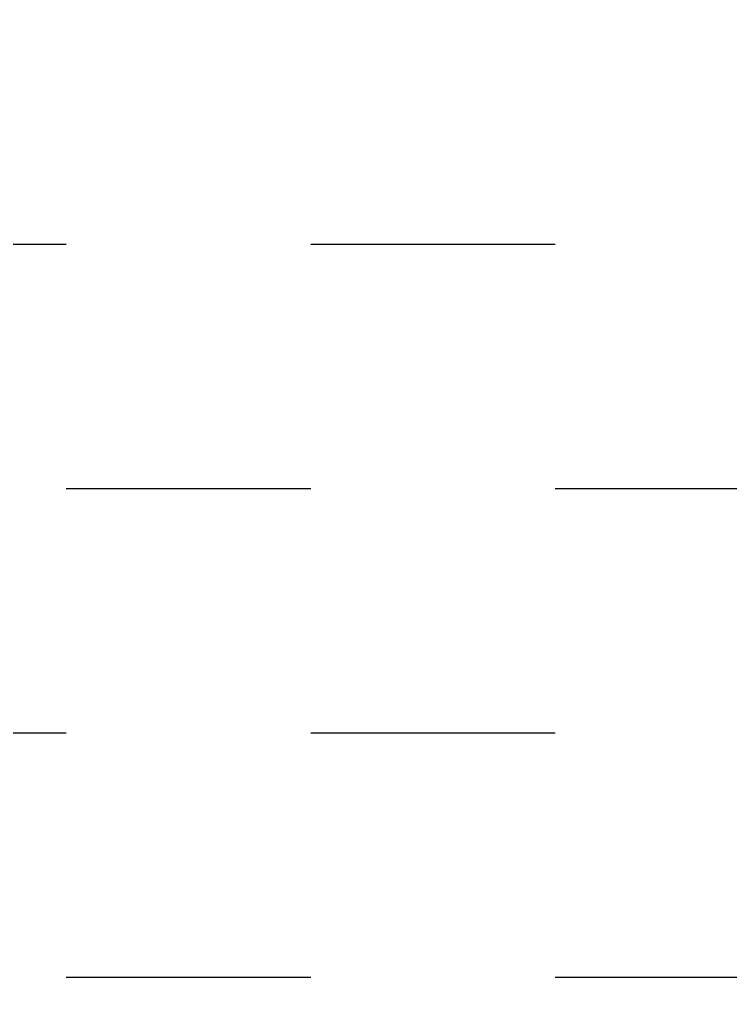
# Model space of a CAD drawing. Header units: feet. Extents: x 309963 to 314040, y 1901486 to 1908068.
# Drawn here: x 311601 to 311965, y 1906106 to 1906615 of the extents above; entities that cross this region are included whole.
import ezdxf

# ---------------------------------------------------------------- set-up
doc = ezdxf.new("R2010")
doc.units = ezdxf.units.FT
doc.header["$MEASUREMENT"] = 0
doc.layers.add('ARABIAN SEA', color=141, linetype='Continuous')

msp = doc.modelspace()

# ---------------------------------------------------------------- hatches: boundary and pattern name
at = {"layer": 'ARABIAN SEA'}
h = msp.add_hatch(dxfattribs=at)
h.set_pattern_fill('DASH', color=256, scale=1000)
h.paths.add_polyline_path([(312061, 1906789.43), (312057.2, 1906833.52), (312049.41, 1906881.63), (312025.64, 1906937.83), (311922.71, 1907198.73), (311902.96, 1907258.92), (311895.19, 1907311.03), (311867.79, 1907447.38), (311863.82, 1907455.41), (311844.09, 1907519.6), (311824.34, 1907579.79), (311804.56, 1907631.97), (311788.59, 1907644.06), (311764.63, 1907660.2), (311752.64, 1907664.26), (311708.57, 1907664.47), (311660.52, 1907668.7), (311640.51, 1907672.8), (311612.46, 1907668.92), (311564.39, 1907669.15), (311532.38, 1907677.31), (311448.37, 1907701.74), (311396.39, 1907722.01), (311348.36, 1907730.25), (311276.22, 1907722.57), (311244.2, 1907726.73), (311180.16, 1907739.05), (311116.17, 1907759.38), (311084.25, 1907787.57), (311056.44, 1907835.78), (311048.52, 1907855.85), (311048.65, 1907883.89), (311072.85, 1907919.84), (311113.08, 1907955.71), (311173.33, 1907991.48), (311325.81, 1908046.86), (311371.97, 1908066.68), (309963, 1908066.68), (309963, 1901490.64), (313880.05, 1901490.64), (313823.17, 1901564.9), (313775.35, 1901617.21), (313723.4, 1901645.5), (313671.48, 1901677.79), (313663.47, 1901677.83), (313647.41, 1901669.89), (313627.23, 1901637.93), (313594.98, 1901594.01), (313562.82, 1901570.12), (313518.59, 1901534.27), (313482.45, 1901514.41), (313430.34, 1901506.64), (313378.28, 1901510.89), (313226.07, 1901511.6), (313158.06, 1901531.95), (313082.24, 1901592.4), (313018.43, 1901652.79), (312946.81, 1901757.29), (312910.89, 1901785.51), (312878.96, 1901809.69), (312803.06, 1901854.12), (312735.09, 1901882.48), (312687.1, 1901898.73), (312651.1, 1901910.92), (312607.02, 1901907.12), (312574.98, 1901907.27), (312538.89, 1901899.42), (312494.77, 1901887.61), (312422.61, 1901875.93), (312370.47, 1901860.14), (312322.38, 1901856.36), (312282.42, 1901876.58), (312274.52, 1901900.65), (312270.62, 1901924.71), (312278.8, 1901960.73), (312274.93, 1901988.79), (312263.12, 1902032.92), (312259.19, 1902048.96), (312251.25, 1902065.02), (312239.27, 1902073.09), (312191.3, 1902093.35), (312123.41, 1902137.74), (312067.51, 1902178.06), (312039.55, 1902194.22), (312003.59, 1902214.42), (311967.73, 1902254.65), (311935.94, 1902310.89), (311916.08, 1902347.04), (311904.18, 1902371.13), (311884.32, 1902407.28), (311864.46, 1902443.43), (311848.53, 1902463.54), (311844.6, 1902479.58), (311844.71, 1902503.62), (311852.8, 1902519.61), (311860.85, 1902527.58), (311868.89, 1902535.56), (311876.92, 1902539.52), (311889, 1902551.49), (311889.07, 1902567.51), (311893.19, 1902591.53), (311909.31, 1902611.49), (311929.43, 1902631.43), (311945.51, 1902643.37), (311957.58, 1902655.33), (311965.61, 1902659.3), (311977.7, 1902675.27), (311985.73, 1902679.24), (311993.78, 1902687.22), (312001.81, 1902691.18), (312009.88, 1902703.17), (312009.9, 1902707.17), (312021.19, 1902723.95), (312038.07, 1902735.09), (312050.12, 1902743.04), (312070.17, 1902746.95), (312086.21, 1902750.89), (312102.21, 1902746.8), (312134.24, 1902742.65), (312150.24, 1902738.57), (312194.23, 1902722.34), (312226.24, 1902714.17), (312250.25, 1902710.06), (312270.28, 1902709.96), (312282.3, 1902709.91), (312314.35, 1902709.76), (312354.36, 1902701.56), (312510.44, 1902668.78), (312518.45, 1902668.74), (312586.52, 1902664.42), (312618.55, 1902660.26), (312638.56, 1902656.16), (312674.44, 1902619.94), (312690.37, 1902599.83), (312694.36, 1902595.8), (312694.27, 1902575.77), (312698.25, 1902571.75), (312706.23, 1902563.7), (312714.22, 1902559.65), (312726.2, 1902551.59), (312726.18, 1902547.58), (312734.15, 1902539.53), (312746.11, 1902527.45), (312746.11, 1902527.45), (312770.13, 1902523.34), (312770.15, 1902527.34), (312774.14, 1902523.32), (312782.15, 1902523.28), (312790.12, 1902515.23), (312798.13, 1902515.19), (312797.98, 1902483.14), (312801.97, 1902479.12), (312801.93, 1902471.1), (312805.92, 1902467.08), (312805.83, 1902447.05), (312813.8, 1902439), (312825.82, 1902438.94), (312833.81, 1902434.9), (312851.79, 1902425.8), (312861.74, 1902410.73), (312869.73, 1902406.69), (312885.73, 1902402.61), (312905.74, 1902398.51), (312917.76, 1902398.45), (312941.77, 1902394.33), (312985.8, 1902386.11), (313013.8, 1902377.97), (313021.81, 1902377.93), (313094.31, 1902461.73), (313106.66, 1902533.78), (313118.23, 1902561.2), (313122.98, 1902597.81), (313155.83, 1902769.93), (313172.34, 1902874.02), (313184.45, 1902894), (313220.8, 1902957.93), (313245.13, 1903021.92), (313277.55, 1903101.89), (313301.91, 1903169.89), (313318.34, 1903257.95), (313326.69, 1903330.03), (313355.4, 1903474.12), (313371.85, 1903566.19), (313364.57, 1903722.47), (313321.65, 1903967.06), (313298.31, 1904115.41), (313282.92, 1904251.7), (313243.56, 1904400.12), (313219.8, 1904460.32), (313176.23, 1904564.69), (313132.8, 1904701.11), (313085.54, 1904873.61), (313050.07, 1904997.97), (312962.99, 1905222.73), (312911.59, 1905367.2), (312859.96, 1905463.6), (312824.08, 1905499.82), (312796.15, 1905523.99), (312768.21, 1905544.15), (312740.22, 1905556.3), (312720.2, 1905556.4), (312704.19, 1905560.48), (312680.1, 1905548.57), (312639.97, 1905532.73), (312483.6, 1905501.41), (312395.44, 1905493.81), (312351.45, 1905510.04), (312315.51, 1905534.25), (312283.58, 1905558.43), (312263.7, 1905590.58), (312243.93, 1905646.76), (312236.17, 1905698.88), (312229.67, 1905727.64), (312224.39, 1905751.02), (312200.75, 1905835.26), (312180.91, 1905875.42), (312169.01, 1905899.51), (312105.36, 1905995.96), (312001.95, 1906152.69), (311994.07, 1906180.77), (311982.2, 1906212.88), (311974.75, 1906333.11), (311974.99, 1906385.19), (311995.34, 1906453.2), (312019.65, 1906513.18), (312027.79, 1906541.19), (312064.13, 1906601.12), (312068.32, 1906641.16), (312072.47, 1906673.19)])

doc.saveas('drawing.dxf')
